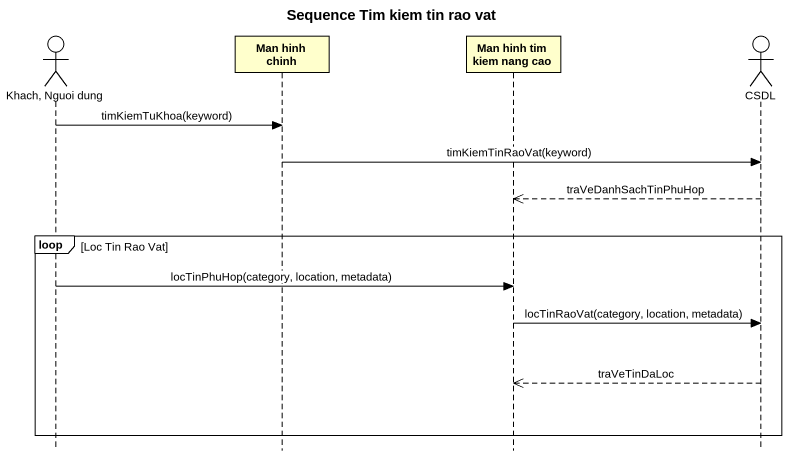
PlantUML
@startuml
title Sequence Tim kiem tin rao vat
hide footbox
actor "Khach, Nguoi dung" as Khach_Nguoi_dung
participant "Man hinh chinh" as Man_hinh_chinh
participant "Man hinh tim kiem nang cao" as Man_hinh_tim_kiem_nang_cao
actor CSDL

Khach_Nguoi_dung -> Man_hinh_chinh : timKiemTuKhoa(keyword)
Man_hinh_chinh -> CSDL : timKiemTinRaoVat(keyword)
CSDL -->> Man_hinh_tim_kiem_nang_cao : traVeDanhSachTinPhuHop
loop Loc Tin Rao Vat
  Khach_Nguoi_dung -> Man_hinh_tim_kiem_nang_cao : locTinPhuHop(category, location, metadata)
  Man_hinh_tim_kiem_nang_cao -> CSDL : locTinRaoVat(category, location, metadata)
  CSDL -->> Man_hinh_tim_kiem_nang_cao : traVeTinDaLoc
end
@enduml
